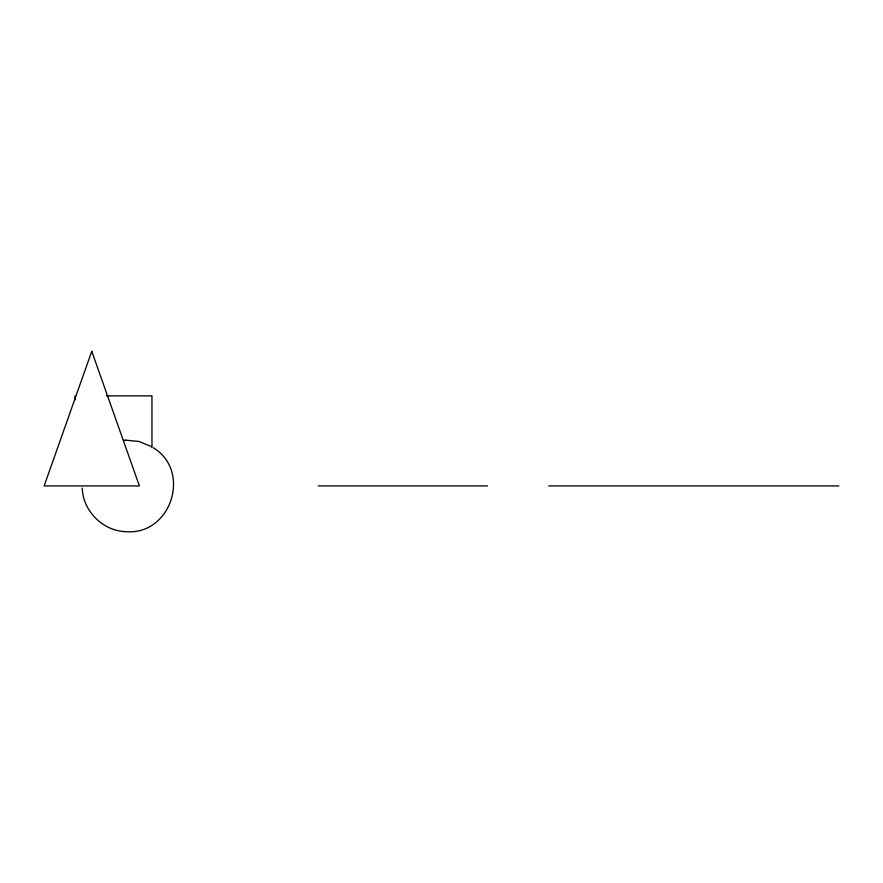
<?xml version="1.0" encoding="UTF-8"?>
<svg xmlns="http://www.w3.org/2000/svg" width="883" height="883" viewBox="0 0 883 883"><rect width="100%" height="100%" fill="white"/><g stroke="black" fill="none" stroke-linecap="round" stroke-linejoin="round"><path stroke-width="1.32" d="M123.521 440.341L125.75 440.175M125.761 440.175L139.128 441.5L151.545 446.643M106.611 395.882L151.953 395.882L151.953 447.725M318.255 485.915L487.482 485.915M548.718 485.915L838.85 485.915M125.761 531.654C170.816 535.639 192.008 471.478 153.443 447.847M125.75 531.654C102.914 531.025 82.892 511.003 82.262 488.167M75.011 395.882L75.011 399.977M91.766 351.291L44.15 485.915L139.393 485.915L91.766 351.291"/></g></svg>
